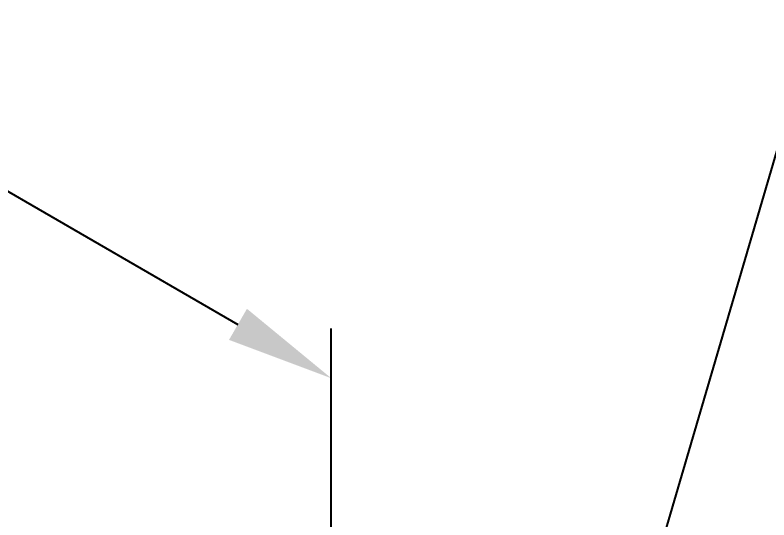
# Model space of a CAD drawing. Header units: millimetres. Extents: x 0 to 594, y 0 to 420.
# Drawn here: x 323.72 to 341.21, y 347.2 to 358.91 of the extents above; entities that cross this region are included whole.
import ezdxf
from ezdxf import colors
from ezdxf.entities.mleader import LeaderData, LeaderLine
from ezdxf.math import Vec2, Vec3

# ---------------------------------------------------------------- set-up
doc = ezdxf.new("R2010")
doc.units = ezdxf.units.MM
doc.header["$LTSCALE"] = 0.25
doc.layers.add('주석', color=7, linetype='Continuous')
doc.layers.add('치수', color=1, linetype='Continuous')
doc.styles.add('AdskIsoMetric', font='arial.ttf', dxfattribs={"width": 0.8, "height": 2.5})
doc.styles.add('AdskIsoMetric-30', font='arial.ttf', dxfattribs={"width": 0.8, "height": 2.5})
doc.styles.get("Standard").update_dxf_attribs({"font": 'arial.ttf'})
doc.dimstyles.new('AdskIsoMetric', dxfattribs={"dimtxt": 2.5, "dimasz": 2.5, "dimexe": 1, "dimexo": 2, "dimgap": 0.8, "dimtad": 1, "dimdec": 0, "dimrnd": 1, "dimzin": 0, "dimdsep": 46, "dimtxsty": 'AdskIsoMetric', "dimcen": 0, "dimclrt": 7, "dimadec": 0, "dimazin": 0, "dimtfac": 1, "dimtdec": 0, "dimtmove": 1, "dimatfit": 3, "dimfxl": 0, "dimfrac": 2, "dimtolj": 1, "dimtzin": 0, "dimarcsym": 0})

# ---------------------------------------------------------------- blocks, each defined once
blk = doc.blocks.new('*D24')
at = {"layer": 'Defpoints', "color": 0}
for p in [(253.959, 380), (331.055, 350.489), (331.055, 335.489)]:
    blk.add_point(p, dxfattribs=at)
at = {"layer": '치수', "color": 0, "lineweight": -2}
for p, q in [((253.959, 382.31), (253.959, 396.155)), ((256.125, 393.75), (328.89, 351.739)), ((331.055, 337.798), (331.055, 351.644))]:
    blk.add_line(p, q, dxfattribs=at)
at = {"layer": '치수', "color": 0}
for points in [[(256.333, 394.111), (255.916, 393.389), (253.959, 395)], [(329.098, 352.1), (328.682, 351.378), (331.055, 350.489)]]:
    blk.add_solid(points, dxfattribs=at)
at = {"layer": '치수', "color": 7, "insert": (292.507, 375.362), "char_height": 2.5, "attachment_point": 5, "rotation": 330, "style": 'AdskIsoMetric-30'}
blk.add_mtext('\\A1;1834', dxfattribs=at)

msp = doc.modelspace()

# ---------------------------------------------------------------- dimensions: what is measured, and where the dimension line sits
at = {"layer": '치수'}
dim = msp.add_linear_dim(base=(331.055, 350.489), p1=(253.959, 380), p2=(331.055, 335.489), angle=330, text='1834', dimstyle='AdskIsoMetric', override={"dimtad": 0, "dimlfac": 20.599129, "dimtxsty": 'AdskIsoMetric-30', "dimse1": 0, "dimse2": 0, "dimsd1": 0, "dimsd2": 0, "dimtmove": 1}, dxfattribs=at)
dim.commit()
dim.dimension.update_dxf_attribs({"geometry": '*D24', "text_midpoint": (292.507, 375.362), "dimtype": 160})

# ---------------------------------------------------------------- leaders
at = {"layer": '주석'}
ml = msp.add_multileader_mtext('Standard', dxfattribs=at)
ml.set_content('')
ml.set_leader_properties()
ml.build(insert=Vec2(0, 0))
ml.multileader.update_dxf_attribs({"dogleg_length": 3.062, "arrow_head_size": 2.5})
ctx = ml.context
ctx.base_point, ctx.arrow_head_size = Vec3(342.455, 369.823), 2.5
notes = []
notes.append((ctx, [(0, (1, 1, 0), (345.517, 369.823), (1, 0), 3.062, [(0, [(336.358, 338.551)], 0, [])])]))
ctx.mtext, ml.multileader.dxf.content_type = None, 0
for ctx, leaders in notes:
    for number, flags, end, landing, length, lines in leaders:
        leader = LeaderData()
        leader.index, (leader.has_last_leader_line, leader.has_dogleg_vector, leader.attachment_direction) = number, flags
        leader.last_leader_point, leader.dogleg_vector, leader.dogleg_length = Vec3(end), Vec3(landing), length
        for number, points, colour, breaks in lines:
            line = LeaderLine()
            line.index, line.vertices, line.color, line.breaks = number, Vec3.list(points), colors.encode_raw_color(colour), breaks
            leader.lines.append(line)
        ctx.leaders.append(leader)

doc.saveas('drawing.dxf')
